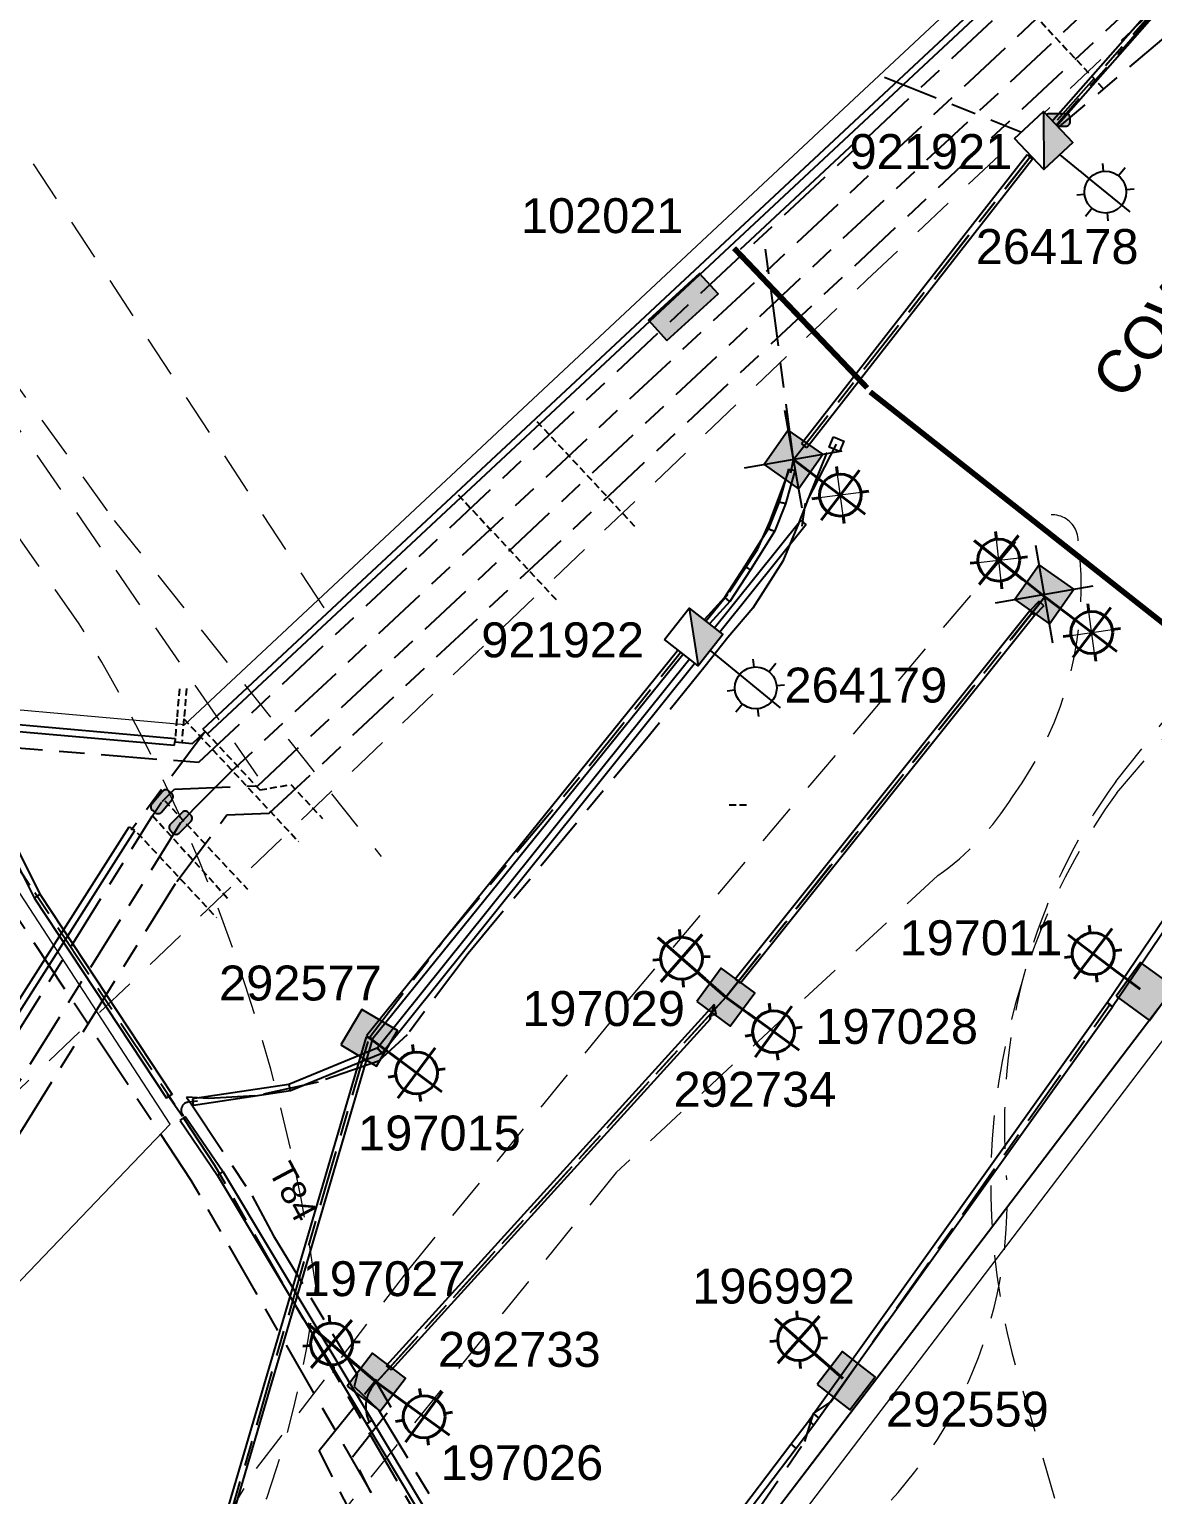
# Model space of a CAD drawing. Header units: metres. Extents: x 300929 to 302396, y 6244220 to 6246836.
# Drawn here: x 301503.3 to 301583.7, y 6244801.2 to 6244906.1 of the extents above; entities that cross this region are included whole.
import ezdxf
from ezdxf.enums import TextEntityAlignment as Align

# ---------------------------------------------------------------- set-up
doc = ezdxf.new("R2010")
doc.units = ezdxf.units.M
for name, pattern in [('Cable Exist UG', [8.2, 4, -1.2, 1.8, -1.2]), ('Dash', [5, 3, -2]), ('DASHED', [0.75, 0.5, -0.25])]:
    doc.linetypes.add(name, pattern=pattern)
doc.layers.get('0').update_dxf_attribs({"color": 6})
for name, color, linetype in [('$0$_User Miscellaneous1', 7, 'Continuous'), ('_User Miscellaneous1', 7, 'Continuous'), ('_User Miscellaneous5', 7, 'Continuous'), ('Equip_HV_EXT', 7, 'Continuous'), ('Equip_SL_EXT', 7, 'Continuous'), ('Equip_SP_SL_EXT', 7, 'Continuous'), ('Equip_SP_SL_NEW', 7, 'Continuous'), ('Mains_HV_MOD', 3, 'Continuous'), ('Mains_LV_EXT', 7, 'Continuous'), ('Mains_SL_EXT', 7, 'Continuous'), ('Mains_SL_MOD', 3, 'Continuous'), ('Panels_LV_SL_NEW', 7, 'Continuous'), ('Services_SP_EXT', 7, 'Continuous'), ('SupportsUG_SP_LV_EXT', 7, 'Continuous'), ('SupportsUG_SP_LV_SL_EXT', 7, 'Continuous'), ('Trench_SP_EXT', 7, 'Continuous'), ('Trench_SP_NEW', 7, 'Continuous')]:
    doc.layers.add(name, color=color, linetype=linetype)
for name, color, linetype, lineweight in [('Cadastre Developer_SP_EXT', 7, 'Continuous', 5), ('Cadastre Land Parcels_SP_EXT', 7, 'Continuous', 5), ('Cadastre Roads_SP_EXT', 7, 'Continuous', 5)]:
    doc.layers.add(name, color=color, linetype=linetype, lineweight=lineweight)
doc.layers.add('UNKNOWN_FEATURES', color=1, linetype='DASHED', plot=False)
doc.styles.add('COLUMN_LABEL', font='arial.ttf')
doc.styles.add('iecARIAL', font='arial.ttf', dxfattribs={"height": 2})
doc.styles.add('POLE_LABEL', font='arial.ttf')
doc.styles.get("Standard").update_dxf_attribs({"font": 'arial.ttf'})
doc.linetypes.add('IE Trench HV', pattern='A,7,-0.2,["/",Standard,S=3,R=0,X=0.6,Y=-1.4],-2.5', length=9.7)

# ---------------------------------------------------------------- blocks, each defined once
blk = doc.blocks.new('COLUMN_EXT')
blk.add_hatch(color=256).paths.add_polyline_path([(-1.49, 1.48), (-1.49, -1.49), (1.48, -1.49), (1.48, 1.48)])
blk.add_lwpolyline([(-1.49, -1.49), (1.48, -1.49), (1.48, 1.48), (-1.49, 1.48)], close=True)
for tag, height, style, flags, p in [('ASSET_NUM', 2.5, 'COLUMN_LABEL', 8, (2, 2)), ('STRUCTURE_PLANT_NUMBER', 0.2, 'POLE_LABEL', 9, (1.81, 0.03)), ('STREET_CODE', 0.2, 'COLUMN_LABEL', 9, (1.81, -0.2))]:
    blk.add_attdef(tag, text='', height=height, dxfattribs=dict(style=style, flags=flags)).set_placement(p, align=Align.MIDDLE_LEFT)
at = {"flags": 9}
for tag, p in [('COLUMN_TYPE', (1.81, -0.4)), ('OWNED_BY', (1.81, -0.6)), ('STATE', (1.81, -0.8)), ('USAGE', (1.81, -1)), ('STREETNAME', (1.81, -1.6)), ('SUBURB', (1.81, -1.8)), ('LEGEND', (1.81, -1.2)), ('LOCATION', (1.81, -1.4)), ('NOTES', (1.81, -2))]:
    blk.add_attdef(tag, text='', height=0.2, dxfattribs=at).set_placement(p, align=Align.MIDDLE_LEFT)
at = {"flags": 1}
blk.add_attdef('Z', (1.81, -2.35), '', height=0.2, dxfattribs=at)
blk = doc.blocks.new('PILLAR_EXT')
blk.add_hatch(color=256).paths.add_polyline_path([(-2.475, 0.99), (-2.475, -0.99), (2.475, -0.99), (2.475, 0.99)])
blk.add_lwpolyline([(-2.475, -0.99), (2.475, -0.99), (2.475, 0.99), (-2.475, 0.99)], close=True)
at = {"style": 'iecARIAL', "flags": 8}
blk.add_attdef('ASSET_NUM', (1.5, 3.5), '', height=2.5, dxfattribs=at)
for tag, p, flags in [('OWNED_BY', (0, -0.2), 9), ('STATE', (0, -0.4), 9), ('SUPPORT_TYPE', (0, -0.6), 9), ('USAGE', (0, -0.8), 9), ('LEGEND', (0, -1), 9), ('LOCATION', (0, -1.2), 9), ('STREETNAME', (0, -1.8), 9), ('SUBURB', (0, -2), 1), ('NOTES', (0, -1.4), 9), ('PARENT', (0, -1.6), 9)]:
    blk.add_attdef(tag, p, '', height=0.2, dxfattribs=dict(flags=flags))
blk = doc.blocks.new('*U53')
at = {"lineweight": 40}
for p, q in [((0, 1.97), (0, 6.47)), ((-1.46, 5.68), (-1.06, 5.28)), ((1.46, 5.68), (1.06, 5.28)), ((-2.25, 4.22), (2.25, 4.22)), ((-1.46, 2.76), (-1.06, 3.16)), ((1.46, 2.76), (1.06, 3.16)), ((0, 0), (0, 2.72))]:
    blk.add_line(p, q, dxfattribs=at)
blk.add_circle((0, 4.22), 1.5, dxfattribs=at)
at = {"style": 'iecARIAL', "flags": 8}
blk.add_attdef('ASSET_NUM', (1.5, 1.5), '', height=2.5, dxfattribs=at)
for tag, p, height, flags in [('CONSTRUCTED_VOLTAGE', (0.98, -0.65), 0.2, 9), ('CONTROL_TYPE', (0.98, -0.85), 0.2, 9), ('LANTERN_PURPOSE', (0.98, -1.05), 0.2, 9), ('LNUMBER', (2.18, -3.25), 2.5, 8), ('OPERATING_VOLTAGE', (0.98, -1.65), 0.2, 9), ('ORIENTATION', (0.98, -1.85), 0.2, 9), ('OWNED_BY', (0.98, -2.05), 0.2, 9), ('STATE', (0.98, -2.25), 0.2, 9), ('LANTERN_TYPE', (0.98, -1.25), 0.2, 9), ('NO_PHASES', (0.98, -1.45), 0.2, 9), ('USAGE', (0.98, -2.45), 0.2, 9), ('CEXIST', (0.98, -2.65), 0.2, 9), ('CNEW', (0.98, -2.85), 0.2, 9), ('CNUMBER', (0.98, -3.05), 0.2, 9), ('CREMOVE', (0.98, -3.25), 0.2, 9), ('CREPLACE', (0.98, -3.45), 0.2, 9), ('LKINGHEIGHT', (0.98, -3.65), 0.2, 9), ('LBRACKET', (0.98, -3.85), 0.2, 9), ('LBRACKETVOCAB', (0.98, -4.05), 0.2, 9), ('LCATEGORY', (0.98, -4.25), 0.2, 9), ('LCHARGE1', (0.98, -4.45), 0.2, 9), ('LCHARGE1PERCENT', (0.98, -4.65), 0.2, 9), ('LCHARGE2', (0.98, -4.85), 0.2, 9), ('LCHARGE2PERCENT', (0.98, -5.05), 0.2, 9), ('LCHARGE3', (0.98, -5.25), 0.2, 9), ('LCHARGE3PERCENT', (0.98, -5.45), 0.2, 9), ('LEXIST', (0.98, -5.65), 0.2, 9), ('LLAMP', (0.98, -5.85), 0.2, 9), ('LLAMPVOCAB', (0.98, -6.05), 0.2, 9), ('LMAST', (0.98, -6.25), 0.2, 9), ('LMASTVOCAB', (0.98, -6.45), 0.2, 9), ('LNEW', (0.98, -6.65), 0.2, 9), ('LANTNUMBER', (0.98, -6.85), 0.2, 9), ('LOUTREACH', (0.98, -7.25), 0.2, 9), ('LOUTREACHVOCAB', (0.98, -7.45), 0.2, 9), ('LRATECODE', (0.98, -7.65), 0.2, 9), ('LREMOVE', (0.98, -7.85), 0.2, 9), ('LREPLACE', (0.98, -8.05), 0.2, 9), ('LTYPE', (0.98, -8.25), 0.2, 9), ('LTYPEVOCAB', (0.98, -8.45), 0.2, 9), ('STREETNAME', (0.98, -9.25), 0.2, 9), ('SUBURB', (0.98, -9.45), 0.2, 1), ('LEGEND', (0.98, -8.65), 0.2, 9), ('LOCATION', (0.98, -8.85), 0.2, 9), ('NOTES', (0.98, -9.05), 0.2, 9)]:
    blk.add_attdef(tag, p, '', height=height, dxfattribs=dict(flags=flags))
blk = doc.blocks.new('CCP_EXT')
at = {"flags": 9}
for tag, p in [('STATE', (0, -1.8)), ('USAGE', (0, -1.2)), ('LEGEND', (0, -1.4)), ('LIFE_SUPPORT', (0, -1.6)), ('NOTES', (0, -2))]:
    blk.add_attdef(tag, text='', height=0.2, dxfattribs=at).set_placement(p, align=Align.MIDDLE_LEFT)
blk.add_wipeout([(0, 0.57), (0.57, 0), (0, -0.57), (-0.57, 0)])
blk.add_lwpolyline([(-0.57, 0), (0, 0.57), (0.57, 0), (0, -0.57), (-0.57, 0)])
at = {"flags": 1}
blk.add_attdef('Z', (0, 0), '', height=0.2, dxfattribs=at)
at = {"flags": 9}
for tag, p in [('CCP_TYPE', (0, 0)), ('CONSTRUCTED_VOLTAGE', (0, -0.2)), ('OPERATING_VOLTAGE', (0, -0.6)), ('ORIENTATION', (0, -0.8)), ('OWNED_BY', (0, -1)), ('NO_PHASES', (0, -0.4))]:
    blk.add_attdef(tag, text='', height=0.2, dxfattribs=at).set_placement(p, align=Align.MIDDLE_LEFT)
blk = doc.blocks.new('HV_STJ_EXT')
h = blk.add_hatch(color=256)
edge = h.paths.add_edge_path()
edge.add_ellipse((-0.59, 0.13), major_axis=(0.226, 0.226), ratio=1, start_angle=45, end_angle=135)
edge.add_line((-0.91, 0.13), (-0.91, -0.13))
edge.add_ellipse((-0.59, -0.13), major_axis=(0.226, 0.226), ratio=1, start_angle=135, end_angle=225)
edge.add_line((-0.59, -0.45), (0.59, -0.45))
edge.add_ellipse((0.59, -0.13), major_axis=(-0.226, 0.226), ratio=1, start_angle=135, end_angle=225)
edge.add_line((0.91, -0.13), (0.91, 0.13))
edge.add_ellipse((0.59, 0.13), major_axis=(-0.226, 0.226), ratio=1, start_angle=225, end_angle=315)
edge.add_line((0.59, 0.45), (-0.59, 0.45))
blk.add_lwpolyline([(-0.91, 0.13), (-0.91, -0.13, 0.414214), (-0.59, -0.45), (0.59, -0.45, 0.414214), (0.91, -0.13), (0.91, 0.13, 0.414214), (0.59, 0.45), (-0.59, 0.45, 0.414214)], format="xyb", close=True)
for tag, flags, p in [('ORIENTATION', 9, (1.5, 0)), ('Z', 1, (1.5, -0.8)), ('USAGE', 9, (1.5, -0.2)), ('LEGEND', 9, (1.5, -0.4)), ('NOTES', 9, (1.5, -0.6))]:
    blk.add_attdef(tag, text='', height=0.2, dxfattribs=dict(flags=flags)).set_placement(p, align=Align.MIDDLE_LEFT)
blk = doc.blocks.new('SL_STJ_EXT')
h = blk.add_hatch(color=256)
edge = h.paths.add_edge_path()
edge.add_ellipse((-0.59, 0.13), major_axis=(0.226, 0.226), ratio=1, start_angle=45, end_angle=135)
edge.add_line((-0.91, 0.13), (-0.91, -0.13))
edge.add_ellipse((-0.59, -0.13), major_axis=(0.226, 0.226), ratio=1, start_angle=135, end_angle=225)
edge.add_line((-0.59, -0.45), (0.59, -0.45))
edge.add_ellipse((0.59, -0.13), major_axis=(-0.226, 0.226), ratio=1, start_angle=135, end_angle=225)
edge.add_line((0.91, -0.13), (0.91, 0.13))
edge.add_ellipse((0.59, 0.13), major_axis=(-0.226, 0.226), ratio=1, start_angle=225, end_angle=315)
edge.add_line((0.59, 0.45), (-0.59, 0.45))
blk.add_lwpolyline([(-0.91, 0.13), (-0.91, -0.13, 0.414214), (-0.59, -0.45), (0.59, -0.45, 0.414214), (0.91, -0.13), (0.91, 0.13, 0.414214), (0.59, 0.45), (-0.59, 0.45, 0.414214)], format="xyb", close=True)
at = {"flags": 1}
blk.add_attdef('Z', (0, 0), '', height=0.2, dxfattribs=at)
at = {"flags": 9}
for tag, p in [('ORIENTATION', (0, 0)), ('USAGE', (0, -0.2)), ('LEGEND', (0, -0.4)), ('NOTES', (0, -0.6))]:
    blk.add_attdef(tag, text='', height=0.2, dxfattribs=at).set_placement(p, align=Align.MIDDLE_LEFT)
blk = doc.blocks.new('COLUMN_DEL')
h = blk.add_hatch(color=256)
h.paths.add_polyline_path([(0, 0), (1.51, 1.51), (-1.51, 1.51)], flags=16)
h.paths.add_polyline_path([(-1.51, 1.51), (-1.51, -1.51), (0, 0)], flags=17)
h.paths.add_polyline_path([(-1.51, -1.51), (1.51, -1.51), (0, 0)], flags=17)
h.paths.add_polyline_path([(1.51, -1.51), (1.51, 1.51), (0, 0)], flags=17)
h.paths.add_polyline_path([(-1.51, -1.51), (1.51, -1.51), (1.51, 1.51), (-1.51, 1.51)])
blk.add_hatch(color=256).paths.add_polyline_path([(-1.51, -1.51), (1.51, -1.51), (1.51, 1.51), (-1.51, 1.51)])
for p, q in [((2.51, -2.51), (-2.51, 2.51)), ((-2.51, -2.51), (2.51, 2.51))]:
    blk.add_line(p, q)
blk.add_lwpolyline([(-1.51, -1.51), (1.51, -1.51), (1.51, 1.51), (-1.51, 1.51)], close=True)
at = {"style": 'COLUMN_LABEL'}
for tag, height, flags, p in [('ASSET_NUM', 2.5, 8, (2, 2)), ('STREET_CODE', 0.2, 9, (0, -0.2))]:
    blk.add_attdef(tag, text='', height=height, dxfattribs=dict(at, flags=flags)).set_placement(p, align=Align.MIDDLE_LEFT)
at = {"flags": 1}
blk.add_attdef('Z', (0, 0), '', height=0.2, dxfattribs=at)
at = {"flags": 9}
for tag, p in [('COLUMN_TYPE', (0, -0.4)), ('OWNED_BY', (0, -0.6)), ('STATE', (0, -0.8)), ('USAGE', (0, -1)), ('SUBURB', (0, -1.6)), ('STREETNAME', (0, -1.8)), ('LEGEND', (0, -1.2)), ('PARENT', (0, -1.4)), ('LOCATION', (0, -2)), ('NOTES', (0, -2.2))]:
    blk.add_attdef(tag, text='', height=0.2, dxfattribs=at).set_placement(p, align=Align.MIDDLE_LEFT)
blk = doc.blocks.new('COLUMN_REPLACE_NEW')
at = {"style": 'COLUMN_LABEL', "flags": 8}
blk.add_attdef('ASSET_NUM', text='', height=2.5, dxfattribs=at).set_placement((2, 2), align=Align.MIDDLE_LEFT)
at = {"flags": 9}
blk.add_attdef('NOTES', text='', height=0.2, dxfattribs=at).set_placement((0, -2.2), align=Align.MIDDLE_LEFT)
blk.add_wipeout([(-1.42, 1.53), (1.42, 1.53), (1.42, -1.53), (-1.42, -1.53)])
blk.add_hatch(color=256).paths.add_polyline_path([(-1.42, -1.53), (1.42, -1.53), (1.42, 1.53)])
blk.add_line((1.42, 1.53), (-1.42, -1.53))
at = {"lineweight": -3}
blk.add_lwpolyline([(-1.42, 1.53), (1.42, 1.53), (1.42, -1.53), (-1.42, -1.53)], close=True, dxfattribs=at)
at = {"flags": 1}
blk.add_attdef('Z', (0, 0), '', height=0.2, dxfattribs=at)
at = {"flags": 9}
for tag, style, p in [('STRUCTURE_PLANT_NUMBER', 'POLE_LABEL', (1.5, 0.24)), ('STREET_CODE', 'COLUMN_LABEL', (0, -0.2))]:
    blk.add_attdef(tag, text='', height=0.2, dxfattribs=dict(at, style=style)).set_placement(p, align=Align.MIDDLE_LEFT)
for tag, p in [('COLUMN_TYPE', (0, -0.4)), ('OWNED_BY', (0, -0.6)), ('STATE', (0, -0.8)), ('USAGE', (0, -1)), ('SUBURB', (0, -1.6)), ('STREETNAME', (0, -1.8)), ('LEGEND', (0, -1.2)), ('PARENT', (0, -1.4)), ('LOCATION', (0, -2))]:
    blk.add_attdef(tag, text='', height=0.2, dxfattribs=at).set_placement(p, align=Align.MIDDLE_LEFT)
blk = doc.blocks.new('SL_LANTERN_REPLACE_NEW')
blk.add_line((0, 0), (0, 0))
for tag, height, flags, p in [('STREET_CODE', 0.2, 9, (1.5, 0)), ('CONSTRUCTED_VOLTAGE', 0.2, 9, (1.5, -0.2)), ('CONTROL_TYPE', 0.2, 9, (1.5, -0.4)), ('LANTERN_PURPOSE', 0.2, 9, (1.5, -0.6)), ('LANTERN_TYPE', 0.2, 9, (1.5, -0.8)), ('NO_PHASES', 0.2, 9, (1.5, -1)), ('LNUMBER', 2.5, 8, (1.5, -1.38)), ('OPERATING_VOLTAGE', 0.2, 9, (1.5, -1.2)), ('ORIENTATION', 0.2, 9, (1.5, -1.4)), ('OWNED_BY', 0.2, 9, (1.5, -1.6)), ('OPERATED_BY', 0.2, 9, (1.5, -1.8)), ('STATE', 0.2, 9, (1.5, -2.2)), ('MAINTAINED_BY', 0.2, 9, (1.5, -2)), ('CEXIST', 0.2, 9, (1.5, -2.6)), ('CNEW', 0.2, 9, (1.5, -2.8)), ('CNUMBER', 0.2, 9, (1.5, -3)), ('CREMOVE', 0.2, 9, (1.5, -3.2)), ('USAGE', 0.2, 9, (1.5, -2.4)), ('CREPLACE', 0.2, 9, (1.5, -3.4)), ('LKINGHEIGHT', 0.2, 9, (1.5, -3.6)), ('LBRACKET', 0.2, 9, (1.5, -3.8)), ('LBRACKETVOCAB', 0.2, 9, (1.5, -4)), ('LCATEGORY', 0.2, 9, (1.5, -4.2)), ('LCHARGE1', 0.2, 9, (1.5, -4.4)), ('LCHARGE1PERCENT', 0.2, 9, (1.5, -4.6)), ('LCHARGE2', 0.2, 9, (1.5, -4.8)), ('LCHARGE2PERCENT', 0.2, 9, (1.5, -5)), ('LCHARGE3', 0.2, 9, (1.5, -5.2)), ('LCHARGE3PERCENT', 0.2, 9, (1.5, -5.4)), ('LEXIST', 0.2, 9, (1.5, -5.6)), ('LLAMP', 0.2, 9, (1.5, -5.8)), ('LLAMPVOCAB', 0.2, 9, (1.5, -6)), ('LMAST', 0.2, 9, (1.5, -6.2)), ('LMASTVOCAB', 0.2, 9, (1.5, -6.4)), ('LNEW', 0.2, 9, (1.5, -6.6)), ('LOUTREACH', 0.2, 9, (1.5, -7.2)), ('LOUTREACHVOCAB', 0.2, 9, (1.5, -7.4)), ('LRATECODE', 0.2, 9, (1.5, -7.6)), ('LREMOVE', 0.2, 9, (1.5, -7.8)), ('LREPLACE', 0.2, 9, (1.5, -8)), ('LTYPE', 0.2, 9, (1.5, -8.2)), ('LTYPEVOCAB', 0.2, 9, (1.5, -8.4)), ('LEGEND', 0.2, 9, (1.5, -8.6)), ('NEW_LKINGHEIGHT', 0.2, 9, (1.5, -8.8)), ('NEW_LBRACKET', 0.2, 9, (1.5, -9)), ('NEW_LBRACKETVOCAB', 0.2, 9, (1.5, -9.2)), ('NEW_LCATEGORY', 0.2, 9, (1.5, -9.4)), ('NEW_LCHARGE1', 0.2, 9, (1.5, -9.6)), ('NEW_LCHARGE1PERCENT', 0.2, 9, (1.5, -9.8)), ('NEW_LCHARGE2', 0.2, 9, (1.5, -10)), ('NEW_LCHARGE2PERCENT', 0.2, 9, (1.5, -10.2)), ('NEW_LCHARGE3', 0.2, 9, (1.5, -10.4)), ('NEW_LCHARGE3PERCENT', 0.2, 9, (1.5, -10.6)), ('NEW_LLAMP', 0.2, 9, (1.5, -10.8)), ('NEW_LLAMPVOCAB', 0.2, 9, (1.5, -11)), ('NEW_LMAST', 0.2, 9, (1.5, -11.2)), ('NEW_LMASTVOCAB', 0.2, 9, (1.5, -11.4)), ('NEW_LOUTREACH', 0.2, 9, (1.5, -11.6)), ('SUBURB', 0.2, 9, (1.5, -12.6)), ('NEW_LOUTREACHVOCAB', 0.2, 9, (1.5, -11.8)), ('NEW_LRATECODE', 0.2, 9, (1.5, -12)), ('NEW_LTYPE', 0.2, 9, (1.5, -12.2)), ('NEW_LTYPEVOCAB', 0.2, 9, (1.5, -12.4)), ('STREETNAME', 0.2, 9, (1.5, -12.8)), ('Z', 0.2, 1, (1.5, -13.4)), ('LOCATION', 0.2, 9, (1.5, -13)), ('NOTES', 0.2, 9, (1.5, -13.2))]:
    blk.add_attdef(tag, text='', height=height, dxfattribs=dict(flags=flags)).set_placement(p, align=Align.MIDDLE_LEFT)
at = {"flags": 9}
blk.add_attdef('LANTNUMBER', (1.5, -6.91), '', height=0.2, dxfattribs=at)
blk.add_wipeout([(0, 6.47), (1.46, 5.68), (2.25, 4.22), (1.46, 2.76), (0, 1.86), (-1.46, 2.76), (-2.25, 4.22), (-1.46, 5.68)])
for p, q in [((0, 2.72), (0, 6.47)), ((-1.46, 5.68), (-1.06, 5.28)), ((1.46, 5.68), (1.06, 5.28)), ((-2.25, 4.22), (-1.5, 4.22)), ((1.5, 4.22), (2.25, 4.22)), ((-1.46, 2.76), (-1.06, 3.16)), ((1.46, 2.76), (1.06, 3.16)), ((0, 0), (0, 2.72))]:
    blk.add_line(p, q)
blk.add_circle((0, 4.22), 1.5)
at = {"flags": 8}
blk.add_attdef('ASSET_NUM', text='', height=2.5, dxfattribs=at).set_placement((2, 2), align=Align.MIDDLE_LEFT)

msp = doc.modelspace()

# ---------------------------------------------------------------- linework, layer by layer
at = {"layer": '_User Miscellaneous1', "color": 9, "lineweight": 0, "flags": 128}
msp.add_lwpolyline([(301619.15, 6244784.43), (301553.73, 6244793.39), (301568.53, 6244812.81), (301576.46, 6244823.22), (301590.4, 6244841.55), (301636.16, 6244806.8)], close=True, dxfattribs=at)
at = {"layer": '_User Miscellaneous5'}
for p, q in [((301592.6, 6244917.81), (301576.43, 6244899.43)), ((301592.96, 6244917.5), (301576.79, 6244899.11)), ((301576.43, 6244899.43), (301576.61, 6244899.27)), ((301576.79, 6244899.11), (301576.61, 6244899.27)), ((301574.71, 6244897.1), (301574.9, 6244896.95)), ((301575.09, 6244896.8), (301574.9, 6244896.95)), ((301558.55, 6244876.42), (301558.73, 6244876.27)), ((301558.92, 6244876.13), (301558.73, 6244876.27)), ((301557.61, 6244874.61), (301556.95, 6244872.26)), ((301558.07, 6244874.48), (301557.41, 6244872.11)), ((301557.61, 6244874.61), (301557.84, 6244874.55)), ((301558.07, 6244874.48), (301557.84, 6244874.55)), ((301556.95, 6244872.26), (301556.19, 6244870.35)), ((301557.41, 6244872.11), (301556.62, 6244870.13)), ((301556.95, 6244872.26), (301557.18, 6244872.18)), ((301557.41, 6244872.11), (301557.18, 6244872.18)), ((301558.51, 6244870.93), (301528.17, 6244833.11)), ((301558.51, 6244870.93), (301558.7, 6244870.78)), ((301558.88, 6244870.63), (301528.54, 6244832.81)), ((301556.19, 6244870.35), (301554.49, 6244867.66)), ((301556.62, 6244870.13), (301554.9, 6244867.4)), ((301556.19, 6244870.35), (301556.4, 6244870.24)), ((301556.62, 6244870.13), (301556.4, 6244870.24)), ((301558.88, 6244870.63), (301558.7, 6244870.78)), ((301554.49, 6244867.66), (301553.03, 6244865.42)), ((301554.9, 6244867.4), (301553.41, 6244865.13)), ((301554.49, 6244867.66), (301554.69, 6244867.53)), ((301554.9, 6244867.4), (301554.69, 6244867.53)), ((301553.03, 6244865.42), (301550.62, 6244862.76)), ((301553.41, 6244865.13), (301550.98, 6244862.44)), ((301553.03, 6244865.42), (301553.22, 6244865.27)), ((301553.41, 6244865.13), (301553.22, 6244865.27)), ((301575.56, 6244865.15), (301574.89, 6244864.45)), ((301575.91, 6244864.82), (301575.25, 6244864.14)), ((301575.56, 6244865.15), (301575.73, 6244864.98)), ((301575.91, 6244864.82), (301575.73, 6244864.98)), ((301574.89, 6244864.45), (301553.8, 6244838.09)), ((301575.25, 6244864.14), (301554.17, 6244837.79)), ((301574.89, 6244864.45), (301575.07, 6244864.29)), ((301575.25, 6244864.14), (301575.07, 6244864.29)), ((301550.57, 6244862.71), (301527.41, 6244834.04)), ((301550.62, 6244862.76), (301550.57, 6244862.71)), ((301550.57, 6244862.71), (301550.75, 6244862.55)), ((301550.62, 6244862.76), (301550.8, 6244862.6)), ((301550.62, 6244862.76), (301550.8, 6244862.6)), ((301550.94, 6244862.4), (301550.75, 6244862.55)), ((301550.98, 6244862.44), (301550.8, 6244862.6)), ((301550.98, 6244862.44), (301550.8, 6244862.6)), ((301550.94, 6244862.4), (301527.79, 6244833.73)), ((301550.98, 6244862.44), (301550.94, 6244862.4)), ((301580.44, 6244836.41), (301597.66, 6244861.89)), ((301580.83, 6244836.13), (301598.05, 6244861.62)), ((301498.01, 6244856.22), (301513.65, 6244854.83)), ((301498.06, 6244856.7), (301513.7, 6244855.31)), ((301513.7, 6244855.31), (301513.68, 6244855.07)), ((301515.69, 6244855.99), (301515.85, 6244855.82)), ((301516.01, 6244855.64), (301515.85, 6244855.82)), ((301498.21, 6244854.63), (301503.61, 6244843.9)), ((301498.64, 6244854.84), (301504.03, 6244844.14)), ((301513.65, 6244854.83), (301513.68, 6244855.07)), ((301407.97, 6244688.34), (301510.41, 6244848.98)), ((301510.41, 6244848.98), (301510.61, 6244848.85)), ((301408.37, 6244688.08), (301510.81, 6244848.72)), ((301510.81, 6244848.72), (301510.61, 6244848.85)), ((301503.61, 6244843.9), (301503.82, 6244844.02)), ((301503.61, 6244843.9), (301513.08, 6244829.57)), ((301504.03, 6244844.14), (301503.82, 6244844.02)), ((301504.03, 6244844.14), (301513.48, 6244829.83)), ((301553.8, 6244838.09), (301553.98, 6244837.94)), ((301554.17, 6244837.79), (301553.98, 6244837.94)), ((301559.41, 6244806.96), (301580.42, 6244836.39)), ((301580.42, 6244836.39), (301580.44, 6244836.41)), ((301580.42, 6244836.39), (301580.62, 6244836.25)), ((301580.42, 6244836.39), (301580.62, 6244836.25)), ((301580.44, 6244836.41), (301580.63, 6244836.27)), ((301580.83, 6244836.13), (301580.63, 6244836.27)), ((301552.29, 6244836.26), (301528.81, 6244810.41)), ((301552, 6244835.23), (301529.17, 6244810.09)), ((301551.95, 6244835.46), (301552.19, 6244835.51)), ((301551.95, 6244835.46), (301552, 6244835.23)), ((301552, 6244835.23), (301552.14, 6244835.75)), ((301552.29, 6244836.26), (301552.14, 6244835.75)), ((301552.43, 6244835.55), (301552.19, 6244835.51)), ((301552.43, 6244835.55), (301552.29, 6244836.26)), ((301559.8, 6244806.68), (301580.82, 6244836.11)), ((301580.82, 6244836.11), (301580.62, 6244836.25)), ((301580.82, 6244836.11), (301580.62, 6244836.25)), ((301580.82, 6244836.11), (301580.83, 6244836.13)), ((301527.37, 6244833.95), (301514.6, 6244790.45)), ((301527.83, 6244833.82), (301515.06, 6244790.31)), ((301528.21, 6244833.16), (301521.83, 6244830.55)), ((301527.37, 6244833.95), (301527.6, 6244833.89)), ((301527.41, 6244834.04), (301527.6, 6244833.89)), ((301527.83, 6244833.82), (301527.6, 6244833.89)), ((301527.79, 6244833.73), (301527.6, 6244833.89)), ((301528.17, 6244833.11), (301528.21, 6244833.16)), ((301528.21, 6244833.16), (301528.36, 6244832.96)), ((301528.5, 6244832.76), (301521.96, 6244830.09)), ((301528.17, 6244833.11), (301528.36, 6244832.96)), ((301528.54, 6244832.81), (301528.36, 6244832.96)), ((301528.5, 6244832.76), (301528.36, 6244832.96)), ((301528.54, 6244832.81), (301528.5, 6244832.76)), ((301521.83, 6244830.55), (301514.95, 6244829.52)), ((301521.96, 6244830.09), (301515.02, 6244829.04)), ((301521.83, 6244830.55), (301521.89, 6244830.32)), ((301521.96, 6244830.09), (301521.89, 6244830.32)), ((301513.08, 6244829.57), (301513.28, 6244829.7)), ((301513.48, 6244829.83), (301513.28, 6244829.7)), ((301514.95, 6244829.52), (301514.98, 6244829.28)), ((301515.02, 6244829.04), (301514.98, 6244829.28)), ((301514.05, 6244827.97), (301514.25, 6244828.11)), ((301514.05, 6244827.97), (301516.72, 6244824.03)), ((301514.44, 6244828.24), (301514.25, 6244828.11)), ((301514.44, 6244828.24), (301517.13, 6244824.29)), ((301516.72, 6244824.03), (301516.92, 6244824.16)), ((301516.72, 6244824.03), (301527.39, 6244806.24)), ((301517.13, 6244824.29), (301516.92, 6244824.16)), ((301517.13, 6244824.29), (301527.8, 6244806.49)), ((301528.81, 6244810.41), (301528.99, 6244810.25)), ((301529.17, 6244810.09), (301528.99, 6244810.25)), ((301559.05, 6244806.45), (301559.41, 6244806.96)), ((301559.41, 6244806.96), (301559.6, 6244806.82)), ((301559.41, 6244806.96), (301559.6, 6244806.82)), ((301527.39, 6244806.24), (301527.59, 6244806.37)), ((301527.39, 6244806.24), (301527.59, 6244806.37)), ((301527.39, 6244806.24), (301541.77, 6244782.25)), ((301527.8, 6244806.49), (301527.59, 6244806.37)), ((301527.8, 6244806.49), (301527.59, 6244806.37)), ((301527.8, 6244806.49), (301542.18, 6244782.49)), ((301557.79, 6244804.8), (301559.05, 6244806.45)), ((301558.17, 6244804.51), (301559.43, 6244806.17)), ((301559.05, 6244806.45), (301559.24, 6244806.31)), ((301559.43, 6244806.17), (301559.24, 6244806.31)), ((301559.43, 6244806.17), (301559.8, 6244806.68)), ((301559.8, 6244806.68), (301559.6, 6244806.82)), ((301559.8, 6244806.68), (301559.6, 6244806.82)), ((301550.01, 6244794.56), (301557.79, 6244804.8)), ((301557.79, 6244804.8), (301557.98, 6244804.66)), ((301550.39, 6244794.27), (301558.17, 6244804.51)), ((301558.17, 6244804.51), (301557.98, 6244804.66))]:
    msp.add_line(p, q, dxfattribs=at)
at = {"layer": '_User Miscellaneous5', "const_width": 0.4, "flags": 128}
msp.add_lwpolyline([(301563.25, 6244880.42), (301553.72, 6244890.42)], dxfattribs=at)
at = {"layer": 'Cadastre Developer_SP_EXT', "linetype": 'Dash'}
for points in [[(301365.75, 6245072.44), (301442.74, 6244963.28), (301509.34, 6244870.93), (301528.45, 6244846.87)], [(301506.83, 6244863.53), (301470.07, 6244916.05)], [(301492.59, 6244913.2), (301525.29, 6244863.22)], [(301478.3, 6244912.69), (301519.59, 6244852.62)], [(301581.05, 6244852.24), (301620.3, 6244901.38)], [(301574.41, 6244808.61), (301614.06, 6244674.27)]]:
    msp.add_lwpolyline(points, dxfattribs=at)
for points in [[(301619.16, 6244903.17, -0.040457), (301581.12, 6244851.43)], [(301575.04, 6244870.63, -0.704756), (301578.37, 6244869.47), (301578.37, 6244869.47, -0.19317), (301573.65, 6244851.15), (301573.65, 6244851.15, -0.104444), (301568.31, 6244845.51), (301568.31, 6244845.51), (301545.27, 6244824.24), (301521.31, 6244794.48), (301506.93, 6244775.38), (301506.93, 6244775.38, -1.28559), (301505.22, 6244776.2), (301505.22, 6244776.2), (301511.87, 6244790.53), (301519.53, 6244803.06), (301530.43, 6244817.29), (301546.12, 6244836.54), (301574.96, 6244870.63)], [(301523.77, 6244816.12, 0.100952), (301506.83, 6244863.53)], [(301573.24, 6244824.03, -0.180678), (301581.05, 6244852.24)], [(301581.12, 6244851.43, 0.237615), (301574.41, 6244808.61)], [(301561.34, 6244797.36, 0.240923), (301573.24, 6244824.03)], [(301597.01, 6244597.83, -0.019885), (301474.72, 6244818.44)], [(301510.83, 6244783.29, 0.132169), (301523.77, 6244816.12)]]:
    msp.add_lwpolyline(points, format="xyb", dxfattribs=at)
at = {"layer": 'Cadastre Land Parcels_SP_EXT', "linetype": 'Continuous'}
for points in [[(301404.71, 6245073.76), (301447.44, 6244942.27), (301493.48, 6244858.19), (301514.39, 6244856.33), (301554.35, 6244893.66), (301554.35, 6244893.66), (301569.53, 6244907.84), (301604.16, 6244940.19)], [(301719.92, 6245022.8), (301684.07, 6244967.45), (301575.13, 6244824.19), (301559.28, 6244803.38), (301550.68, 6244792.12), (301855.44, 6244750.39)]]:
    msp.add_lwpolyline(points, dxfattribs=at)
msp.add_lwpolyline([(301474.14, 6244782.73), (301474.71, 6244783.6), (301488.5, 6244800.99), (301492.06, 6244805.49), (301513.34, 6244827.71), (301493.48, 6244858.19), (301486.2, 6244858.8), (301466.27, 6244782.11), (301457.13, 6244761.14), (301459.68, 6244760.06), (301474.14, 6244782.73)], close=True, dxfattribs=at)
at = {"layer": 'Equip_SP_SL_EXT', "lineweight": 0}
for p, q in [((301561.53, 6244871.26), (301561.12, 6244874.23)), ((301562.81, 6244872.94), (301559.84, 6244872.54)), ((301572.85, 6244866.59), (301572.52, 6244869.58)), ((301571.19, 6244867.92), (301574.17, 6244868.25)), ((301579.54, 6244861.42), (301579.13, 6244864.39)), ((301577.85, 6244862.7), (301580.82, 6244863.11))]:
    msp.add_line(p, q, dxfattribs=at)
at = {"layer": 'Mains_HV_MOD', "linetype": 'Cable Exist UG'}
for points in [[(301476.01, 6244686.06), (301507.05, 6244701.39), (301515.24, 6244706.8), (301521.65, 6244711.96), (301537.43, 6244727.86), (301545.12, 6244738.71), (301547.27, 6244741.7), (301547.27, 6244741.7, 0.119573), (301548.57, 6244744.91), (301548.57, 6244744.91), (301549.41, 6244750.54), (301550, 6244756.91), (301549.63, 6244761.53), (301548.26, 6244765.81), (301514.85, 6244823.68), (301499.5, 6244846.89), (301496.82, 6244862.49), (301496.82, 6244862.49), (301473.97, 6244901.81)], [(301350.9, 6244529.16), (301351.94, 6244530.69), (301352.85, 6244535.42), (301368.23, 6244556.93), (301450.11, 6244666.19), (301477.01, 6244684.32), (301508.05, 6244699.65), (301516.42, 6244705.19), (301522.99, 6244710.47), (301538.96, 6244726.57), (301549.05, 6244740.6), (301549.05, 6244740.6, 0.119392), (301550.47, 6244744.11), (301550.47, 6244744.11), (301551.4, 6244750.3), (301552, 6244756.9), (301551.61, 6244761.92), (301550.1, 6244766.63), (301516.54, 6244824.74), (301503.3, 6244844.8), (301498.65, 6244851.89), (301493.53, 6244856.2)]]:
    msp.add_lwpolyline(points, format="xyb", dxfattribs=at)
for points in [[(301331.01, 6244566.08), (301368.77, 6244622.86), (301368.77, 6244622.86), (301381.49, 6244641.99), (301381.49, 6244641.99), (301395.85, 6244663.6), (301436.97, 6244729.06), (301436.97, 6244729.06), (301512.05, 6244849.75), (301512.05, 6244849.75), (301512.73, 6244850.76)], [(301514.09, 6244849.28), (301397.65, 6244662.66), (301383.15, 6244640.88), (301380.67, 6244637.15), (301369.51, 6244620.38), (301332.99, 6244565.47)]]:
    msp.add_lwpolyline(points, dxfattribs=at)
at = {"layer": 'Mains_LV_EXT', "linetype": 'Cable Exist UG'}
msp.add_lwpolyline([(301558.97, 6244872.36), (301558.33, 6244870.7), (301557.22, 6244868.02), (301557.22, 6244868.02), (301555.07, 6244864.64), (301553.28, 6244862.54), (301551.66, 6244860.49), (301547.67, 6244855.56), (301547.67, 6244855.56), (301534.68, 6244839.92), (301530.32, 6244834.11), (301528.25, 6244832.21), (301523.93, 6244830.7), (301519.41, 6244829.73), (301516.1, 6244829.55), (301514.52, 6244829.63), (301514.89, 6244829.08), (301514.89, 6244829.08), (301519.22, 6244822.58), (301520.74, 6244819.72), (301520.74, 6244819.72), (301526.73, 6244809.79), (301526.51, 6244808.92), (301528.26, 6244807.25), (301541.02, 6244786.07)], dxfattribs=at)
at = {"layer": 'Mains_SL_EXT', "linetype": 'Cable Exist UG'}
for points in [[(301576.88, 6244899.6), (301593.67, 6244918.63)], [(301550.75, 6244862.55), (301553.4, 6244865.82), (301555.39, 6244868.85), (301556.29, 6244870.83), (301557.97, 6244875.3)], [(301553.13, 6244836.8), (301575.97, 6244865.45)], [(301527.6, 6244833.89), (301532.92, 6244840.87), (301543.35, 6244853.37), (301550.75, 6244862.55)], [(301528.11, 6244809.23), (301553.13, 6244836.8)], [(301559.4, 6244807), (301560.64, 6244807.83), (301560.64, 6244807.83), (301580.63, 6244836.27)], [(301514.96, 6244790.41), (301527.6, 6244833.89)]]:
    msp.add_lwpolyline(points, dxfattribs=at)
at = {"layer": 'Mains_SL_MOD', "linetype": 'Cable Exist UG'}
for points in [[(301536.07, 6244779.11), (301536.23, 6244780.57), (301524, 6244804.33), (301528.11, 6244809.44)], [(301538.78, 6244781.6), (301537.7, 6244782.2), (301526.4, 6244803.89), (301529.17, 6244807.42), (301528.11, 6244809.23)], [(301542.77, 6244783.12), (301549.58, 6244793.28), (301549.58, 6244793.28), (301553.66, 6244798.6), (301554.58, 6244798.87), (301558.78, 6244804.99), (301559.4, 6244807)]]:
    msp.add_lwpolyline(points, dxfattribs=at)
at = {"layer": 'Trench_SP_EXT', "linetype": 'Cable Exist UG'}
for points in [[(301575.81, 6244898.11), (301593.67, 6244918.63)], [(301575.81, 6244898.11), (301593.42, 6244913)], [(301575.81, 6244898.11), (301563.95, 6244902.85)], [(301557.97, 6244875.29), (301555.83, 6244891.42)], [(301557.78, 6244874.33), (301557.97, 6244875.3)], [(301558.82, 6244872.16), (301558.57, 6244870.51)], [(301575.97, 6244865.45), (301553.13, 6244836.8)], [(301515.85, 6244855.82), (301510.55, 6244848.75)], [(301513.68, 6244855.07), (301514.93, 6244854.96), (301515.85, 6244855.82)], [(301553.13, 6244836.8), (301528.11, 6244809.23)], [(301513.12, 6244829.86), (301514.23, 6244828.27)]]:
    msp.add_lwpolyline(points, dxfattribs=at)
for points in [[(301515.31, 6244829.35), (301514.64, 6244829.28), (301514.64, 6244829.28, 0.621325), (301514.29, 6244828.29)], [(301528.11, 6244809.23, 0.325072), (301527.59, 6244806.37)]]:
    msp.add_lwpolyline(points, format="xyb", dxfattribs=at)
at = {"layer": 'UNKNOWN_FEATURES'}
for points in [[(301573.14, 6244909.36), (301580.17, 6244901.83)], [(301539.6, 6244878.01), (301546.63, 6244870.49)], [(301533.97, 6244872.75), (301541.01, 6244865.23)], [(301514.01, 6244858.87), (301513.82, 6244856.72), (301513.68, 6244855.07)], [(301514.52, 6244858.89), (301514.32, 6244856.72), (301514.17, 6244854.99)], [(301514.32, 6244856.72), (301522.52, 6244847.95)], [(301515.85, 6244855.82), (301519.76, 6244851.63), (301521.97, 6244852.02), (301524.26, 6244849.58)], [(301512.96, 6244850.85), (301518.87, 6244844.54)], [(301554.62, 6244850.54), (301553.28, 6244850.54)], [(301512.07, 6244849.8), (301517.59, 6244843.74)], [(301510.99, 6244848.56), (301516.67, 6244842.49)]]:
    msp.add_lwpolyline(points, dxfattribs=at)

# ---------------------------------------------------------------- block references
at = {"layer": 'Equip_HV_EXT'}
for p, rotation in [((301512.75, 6244850.79), 50.19442902729755), ((301514.09, 6244849.28), 44.99999966984657)]:
    msp.add_blockref('HV_STJ_EXT', p, dxfattribs=dict(at, rotation=rotation))
at = {"layer": 'Equip_SL_EXT'}
msp.add_blockref('SL_STJ_EXT', (301576.88, 6244899.6), dxfattribs=at)
at = {"layer": 'Equip_SP_SL_EXT', "lineweight": 0}
for p, rotation in [((301557.97, 6244875.3), 232.7202562164507), ((301575.97, 6244865.45), 51.28582323492483), ((301575.97, 6244865.45), 232.9087175066339)]:
    msp.add_blockref('*U53', p, dxfattribs=dict(at, rotation=rotation))
at = {"layer": 'Equip_SP_SL_EXT'}
ref = msp.add_blockref('*U53', (301553.13, 6244836.8), dxfattribs=dict(at, rotation=48.73438650988628))
ref.add_attrib('ASSET_NUM', '197029', dxfattribs={"layer": '0', "height": 2.5, "style": 'iecARIAL'}).set_placement((301550.2, 6244835.98), align=Align.MIDDLE_RIGHT)
ref = msp.add_blockref('*U53', (301582.8, 6244837.36), dxfattribs=dict(at, rotation=52.86457193058791))
ref.add_attrib('ASSET_NUM', '197011', dxfattribs={"layer": '0', "height": 2.5, "style": 'iecARIAL'}).set_placement((301565.57, 6244841.05), align=Align.MIDDLE_LEFT)
ref = msp.add_blockref('*U53', (301553.13, 6244836.8), dxfattribs=dict(at, rotation=234.1340759929138))
ref.add_attrib('ASSET_NUM', '197028', dxfattribs={"layer": '0', "height": 2.5, "style": 'iecARIAL'}).set_placement((301571.19, 6244834.7), align=Align.MIDDLE_RIGHT)
ref = msp.add_blockref('*U53', (301527.6, 6244833.89), dxfattribs=dict(at, rotation=233.3445734870061))
ref.add_attrib('ASSET_NUM', '197015', dxfattribs={"layer": '0', "height": 2.5, "style": 'iecARIAL'}).set_placement((301538.45, 6244827.07), align=Align.MIDDLE_RIGHT)
ref = msp.add_blockref('*U53', (301528.11, 6244809.23), dxfattribs=dict(at, rotation=49.5667624045786))
ref.add_attrib('ASSET_NUM', '197027', dxfattribs={"layer": '0', "height": 2.5, "style": 'iecARIAL'}).set_placement((301534.48, 6244816.64), align=Align.MIDDLE_RIGHT)
ref = msp.add_blockref('*U53', (301561.51, 6244809.49), dxfattribs=dict(at, rotation=48.63406362056962))
ref.add_attrib('ASSET_NUM', '196992', dxfattribs={"layer": '0', "height": 2.5, "style": 'iecARIAL'}).set_placement((301550.72, 6244816.11), align=Align.MIDDLE_LEFT)
ref = msp.add_blockref('*U53', (301528.11, 6244809.23), dxfattribs=dict(at, rotation=234.0013539176745))
ref.add_attrib('ASSET_NUM', '197026', dxfattribs={"layer": '0', "height": 2.5, "style": 'iecARIAL'}).set_placement((301544.35, 6244803.47), align=Align.MIDDLE_RIGHT)
at = {"layer": 'SupportsUG_SP_LV_EXT'}
ref = msp.add_blockref('PILLAR_EXT', (301550.08, 6244886.21), dxfattribs=dict(at, rotation=42.28768738545105))
ref.add_attrib('ASSET_NUM', '102021', dxfattribs={"layer": '0', "height": 2.5, "style": 'iecARIAL'}).set_placement((301538.45, 6244892.75), align=Align.MIDDLE_LEFT)
at = {"layer": 'SupportsUG_SP_LV_EXT', "rotation": 325.0079797845178}
msp.add_blockref('COLUMN_DEL', (301575.94, 6244865.64), dxfattribs=at)
at = {"layer": 'SupportsUG_SP_LV_SL_EXT'}
ref = msp.add_blockref('COLUMN_EXT', (301527.6, 6244833.89), dxfattribs=dict(at, rotation=329.2158535760874))
ref.add_attrib('ASSET_NUM', '292577', dxfattribs={"layer": '0', "height": 2.5, "style": 'COLUMN_LABEL'}).set_placement((301516.84, 6244839.06), align=Align.TOP_LEFT)
ref = msp.add_blockref('COLUMN_EXT', (301553.13, 6244836.8), dxfattribs=dict(at, rotation=323.6156481878382))
ref.add_attrib('ASSET_NUM', '292734', dxfattribs={"layer": '0', "height": 2.5, "style": 'COLUMN_LABEL'}).set_placement((301561.04, 6244831.45), align=Align.TOP_RIGHT)
ref = msp.add_blockref('COLUMN_EXT', (301583.16, 6244837.2), dxfattribs=dict(at, rotation=323.9563230174431))
ref.add_attrib('ASSET_NUM', '292513', dxfattribs={"layer": '0', "height": 2.5, "style": 'COLUMN_LABEL'}).set_placement((301586.28, 6244836.57), align=Align.TOP_LEFT)
ref = msp.add_blockref('COLUMN_EXT', (301528.11, 6244809.23), dxfattribs=dict(at, rotation=322.7651660348878))
ref.add_attrib('ASSET_NUM', '292733', dxfattribs={"layer": '0', "height": 2.5, "style": 'COLUMN_LABEL'}).set_placement((301544.17, 6244812.83), align=Align.TOP_RIGHT)
ref = msp.add_blockref('COLUMN_EXT', (301561.75, 6244809.34), dxfattribs=dict(at, rotation=322.2518051009673))
ref.add_attrib('ASSET_NUM', '292559', dxfattribs={"layer": '0', "height": 2.5, "style": 'COLUMN_LABEL'}).set_placement((301564.6, 6244808.55), align=Align.TOP_LEFT)

# ---------------------------------------------------------------- texts
at = {"layer": 'Cadastre Roads_SP_EXT'}
msp.add_text('COWPASTURE', height=3, rotation=51.585, dxfattribs=at).set_placement((301581.5, 6244879.44))
at = {"layer": 'Mains_LV_EXT'}
msp.add_text('T84', height=1.8, rotation=297.9212, dxfattribs=at).set_placement((301520.34, 6244824.37))

# ---------------------------------------------------------------- next in the draw order: block references
at = {"layer": 'Services_SP_EXT', "rotation": 292.2490236010894}
msp.add_blockref('CCP_EXT', (301561.06, 6244876.38), dxfattribs=at)

# ---------------------------------------------------------------- next in the draw order: linework, layer by layer
at = {"layer": '$0$_User Miscellaneous1', "color": 9, "flags": 128}
msp.add_lwpolyline([(301684.07, 6244967.45), (301729.88, 6244948.66), (301758.98, 6244795.15), (301754.53, 6244764.23), (301550.7, 6244792.14), (301567.22, 6244813.81), (301575.14, 6244824.22), (301590.08, 6244843.87), (301638.47, 6244807.11), (301619.88, 6244782.67)], dxfattribs=at)
at = {"layer": '_User Miscellaneous5'}
for p, q in [((301515.69, 6244855.99), (301613.16, 6244946.94)), ((301516.01, 6244855.64), (301613.48, 6244946.59)), ((301574.71, 6244897.1), (301558.55, 6244876.42)), ((301575.09, 6244896.8), (301558.92, 6244876.13))]:
    msp.add_line(p, q, dxfattribs=at)
at = {"layer": 'Cadastre Developer_SP_EXT', "linetype": 'Dash'}
msp.add_lwpolyline([(301497.44, 6244825.33), (301563.23, 6244888.16), (301635, 6244955.67)], dxfattribs=at)
at = {"layer": 'Mains_HV_MOD', "linetype": 'Cable Exist UG'}
for points in [[(301493.88, 6244856.59), (301500.22, 6244854.81), (301515.39, 6244853.61), (301621, 6244952.29), (301642.3, 6244974.94), (301678.07, 6245030.05), (301718.43, 6245134.77), (301707.04, 6245139.1), (301707.27, 6245141.23)], [(301512.76, 6244850.81), (301513.64, 6244851.7), (301519.62, 6244851.93), (301622.46, 6244948.11), (301645.46, 6244972.37), (301681.65, 6245028.13), (301723.36, 6245137.04)], [(301720.89, 6245136.02), (301679.86, 6245029.04), (301643.88, 6244973.61), (301621.05, 6244949.53), (301517.74, 6244852.98), (301515.07, 6244850.3), (301514.1, 6244849.28)]]:
    msp.add_lwpolyline(points, dxfattribs=at)
msp.add_lwpolyline([(301333.02, 6244561.9), (301333.83, 6244563.11), (301336.18, 6244566.65), (301336.18, 6244566.65), (301371.18, 6244619.28), (301382.33, 6244636.05), (301384.82, 6244639.77), (301399.33, 6244661.58), (301502.76, 6244827.35), (301507.27, 6244834.57), (301507.27, 6244834.57), (301513.82, 6244845.08), (301517.39, 6244849.84), (301517.39, 6244849.84), (301520.44, 6244849.96), (301612.3, 6244935.87), (301610.33, 6244948.69), (301610.33, 6244948.69), (301611.58, 6244952.07), (301612.36, 6244954.21), (301613.22, 6244956.46), (301613.69, 6244958.33), (301613.69, 6244958.33, 0.085269), (301614.3, 6244966.41)], format="xyb", dxfattribs=at)
at = {"layer": 'Mains_SL_EXT', "linetype": 'Cable Exist UG'}
msp.add_lwpolyline([(301557.97, 6244875.3), (301575.81, 6244898.11)], dxfattribs=at)
at = {"layer": 'Services_SP_EXT'}
msp.add_lwpolyline([(301558.97, 6244872.36), (301561.06, 6244876.38)], dxfattribs=at)
at = {"layer": 'Trench_SP_EXT', "linetype": 'Cable Exist UG'}
for points in [[(301557.97, 6244875.29), (301575.81, 6244898.11)], [(301559.08, 6244872.54), (301560.39, 6244875.8)]]:
    msp.add_lwpolyline(points, dxfattribs=at)

# ---------------------------------------------------------------- next in the draw order: block references
at = {"layer": 'SupportsUG_SP_LV_EXT', "rotation": 325.0079797845178}
msp.add_blockref('COLUMN_DEL', (301557.97, 6244875.3), dxfattribs=at)

# ---------------------------------------------------------------- next in the draw order: block references
at = {"layer": 'Panels_LV_SL_NEW'}
ref = msp.add_blockref('COLUMN_REPLACE_NEW', (301575.89, 6244898.13), dxfattribs=dict(at, rotation=43.24282426999249))
ref.add_attrib('ASSET_NUM', '921921', dxfattribs={"layer": '0', "height": 2.5, "style": 'COLUMN_LABEL'}).set_placement((301561.99, 6244897.34), align=Align.MIDDLE_LEFT)
ref = msp.add_blockref('COLUMN_REPLACE_NEW', (301550.83, 6244862.58), dxfattribs=dict(at, rotation=52.00126753968708))
ref.add_attrib('ASSET_NUM', '921922', dxfattribs={"layer": '0', "height": 2.5, "style": 'COLUMN_LABEL'}).set_placement((301535.62, 6244862.38), align=Align.MIDDLE_LEFT)

# ---------------------------------------------------------------- next in the draw order: linework, layer by layer
at = {"layer": 'Trench_SP_NEW', "linetype": 'IE Trench HV', "flags": 128}
msp.add_lwpolyline([(301554.17, 6244890.36), (301562.35, 6244897.97)], dxfattribs=at)

# ---------------------------------------------------------------- next in the draw order: block references
at = {"layer": 'Equip_SP_SL_NEW', "lineweight": 0}
ref = msp.add_blockref('SL_LANTERN_REPLACE_NEW', (301577.04, 6244897.11), dxfattribs=dict(at, rotation=230.7390557664752))
ref.add_attrib('ASSET_NUM', '264178', dxfattribs={"layer": '0', "height": 2.5}).set_placement((301571.03, 6244890.54), align=Align.MIDDLE_LEFT)
ref = msp.add_blockref('SL_LANTERN_REPLACE_NEW', (301552.01, 6244861.61), dxfattribs=dict(at, rotation=230.7390557664752))
ref.add_attrib('ASSET_NUM', '264179', dxfattribs={"layer": '0', "height": 2.5}).set_placement((301557.33, 6244859.14), align=Align.MIDDLE_LEFT)

# ---------------------------------------------------------------- next in the draw order: linework, layer by layer
at = {"layer": '_User Miscellaneous5', "const_width": 0.4, "flags": 128}
msp.add_lwpolyline([(301593.56, 6244856.37), (301563.47, 6244880.13)], dxfattribs=at)

doc.saveas('drawing.dxf')
